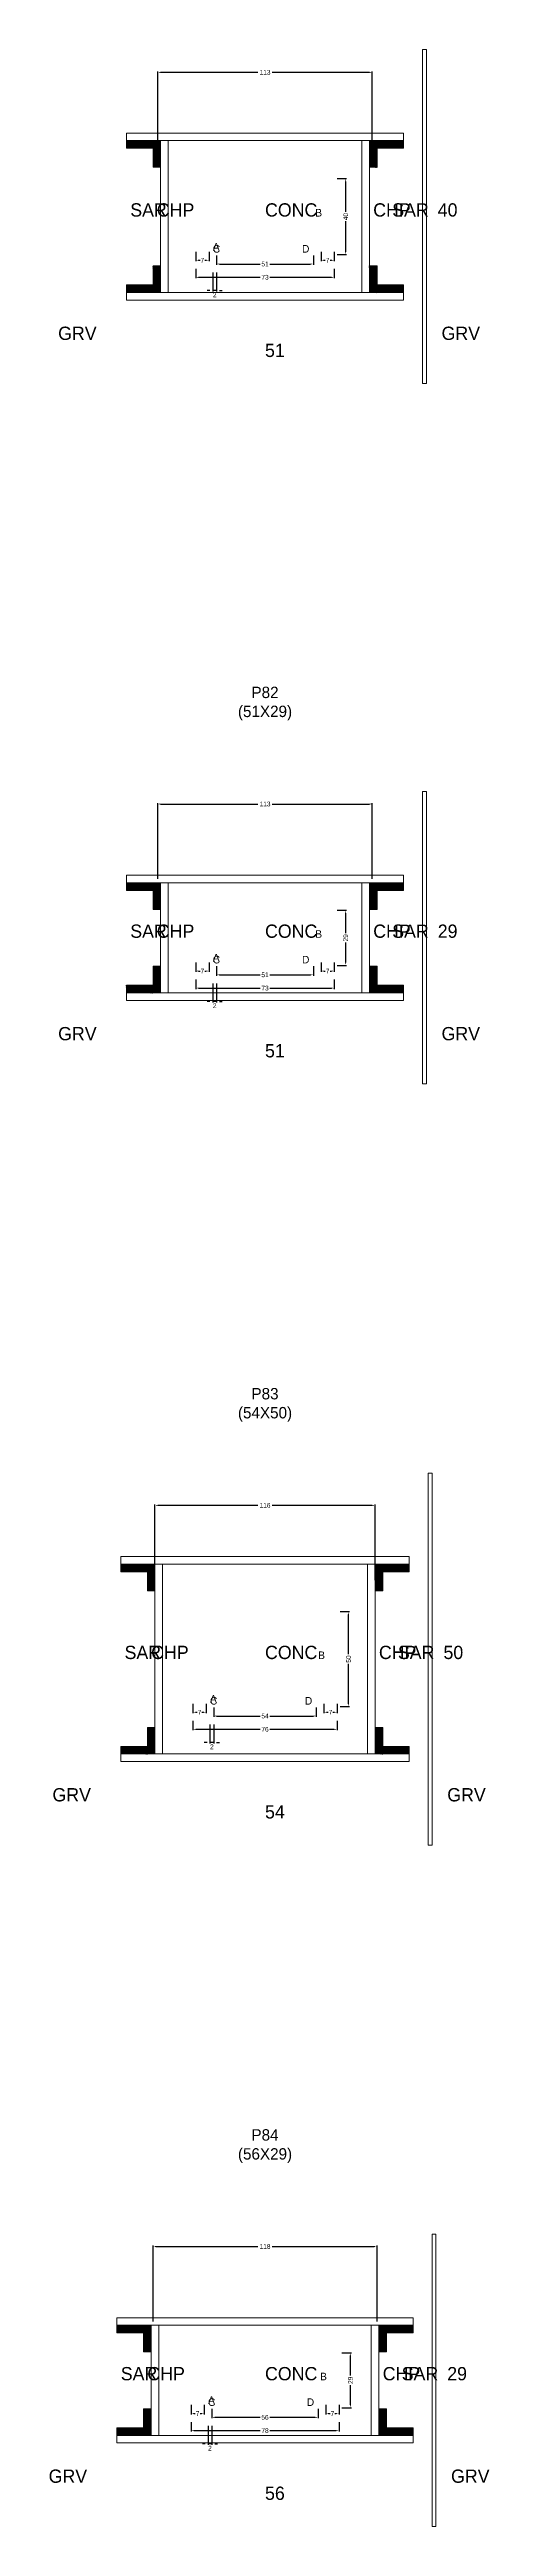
# Model space of a CAD drawing. Header units: centimetres. Extents: x -10500 to 4121, y -45226 to 295.
# Drawn here: x -114 to 118, y -15137 to -13832 of the extents above; entities that cross this region are included whole.
import ezdxf

# ---------------------------------------------------------------- set-up
doc = ezdxf.new("R2010")
doc.units = ezdxf.units.CM
for name, color, linetype in [('COTA', 241, 'Continuous'), ('Hachura', 251, 'Continuous'), ('NOMENCLATURA', 7, 'Continuous'), ('SARRAFO', 251, 'Continuous'), ('Texto Seção', 7, 'Continuous')]:
    doc.layers.add(name, color=color, linetype=linetype)
doc.dimstyles.new('cotax2', dxfattribs={"dimtxt": 2.5, "dimasz": 1.5, "dimexe": 0.5, "dimexo": 0.5, "dimgap": 0.5, "dimtad": 1, "dimcen": 2.5, "dimazin": 3, "dimtfac": 1, "dimtmove": 0, "dimatfit": 3})

# ---------------------------------------------------------------- blocks, each defined once
blk = doc.blocks.new('_CLOSEDFILLED')
at = {"color": 0, "linetype": 'BYBLOCK'}
blk.add_solid([(-1, 0.16), (0, 0), (-1, -0.16)], dxfattribs=at)
blk = doc.blocks.new('*D976')
for p, q in [((-36.5, -13947.5), (-36.5, -13952.5)), ((36.5, -13947.5), (36.5, -13952.5)), ((-35, -13952), (-2.5, -13952)), ((2.5, -13952), (35, -13952))]:
    blk.add_line(p, q)
at = {"layer": 'Defpoints'}
for p in [(-36.5, -13947), (36.5, -13947), (-36.5, -13952)]:
    blk.add_point(p, dxfattribs=at)
at = {"layer": 'COTA', "xscale": 1.5, "yscale": 1.5, "rotation": 180}
blk.add_blockref('_CLOSEDFILLED', (-36.5, -13952), dxfattribs=at)
at = {"layer": 'COTA', "xscale": 1.5, "yscale": 1.5}
blk.add_blockref('_CLOSEDFILLED', (36.5, -13952), dxfattribs=at)
at = {"layer": 'COTA', "insert": (0, -13952), "char_height": 2.5, "attachment_point": 5}
blk.add_mtext('73', dxfattribs=at)
blk = doc.blocks.new('*D977')
for p, q in [((-25.5, -13940.5), (-25.5, -13945.5)), ((-24, -13945), (-2.5, -13945)), ((2.5, -13945), (24, -13945)), ((25.5, -13940.5), (25.5, -13945.5))]:
    blk.add_line(p, q)
at = {"layer": 'Defpoints'}
for p in [(-25.5, -13940), (-25.5, -13945), (25.5, -13940)]:
    blk.add_point(p, dxfattribs=at)
at = {"layer": 'COTA', "xscale": 1.5, "yscale": 1.5, "rotation": 180}
blk.add_blockref('_CLOSEDFILLED', (-25.5, -13945), dxfattribs=at)
at = {"layer": 'COTA', "xscale": 1.5, "yscale": 1.5}
blk.add_blockref('_CLOSEDFILLED', (25.5, -13945), dxfattribs=at)
at = {"layer": 'COTA', "insert": (0, -13945), "char_height": 2.5, "attachment_point": 5}
blk.add_mtext('51', dxfattribs=at)
blk = doc.blocks.new('*D978')
for p, q in [((38, -13900), (43, -13900)), ((42.5, -13917.5), (42.5, -13901.5)), ((42.5, -13938.5), (42.5, -13922.5)), ((38, -13940), (43, -13940))]:
    blk.add_line(p, q)
at = {"layer": 'Defpoints'}
for p in [(37.5, -13900), (37.5, -13940), (42.5, -13940)]:
    blk.add_point(p, dxfattribs=at)
at = {"layer": 'COTA', "xscale": 1.5, "yscale": 1.5}
for p, rotation in [((42.5, -13900), 90), ((42.5, -13940), 270)]:
    blk.add_blockref('_CLOSEDFILLED', p, dxfattribs=dict(at, rotation=rotation))
at = {"layer": 'COTA', "insert": (42.5, -13920), "char_height": 2.5, "attachment_point": 5, "rotation": 90}
blk.add_mtext('40', dxfattribs=at)
blk = doc.blocks.new('*D979')
for p, q in [((-36.5, -13938.5), (-36.5, -13943.5)), ((-35, -13943), (-34.25, -13943)), ((-31.75, -13943), (-31, -13943)), ((-29.5, -13938.5), (-29.5, -13943.5))]:
    blk.add_line(p, q)
at = {"layer": 'Defpoints'}
for p in [(-36.5, -13938), (-36.5, -13943), (-29.5, -13938)]:
    blk.add_point(p, dxfattribs=at)
at = {"layer": 'COTA', "xscale": 1.5, "yscale": 1.5, "rotation": 180}
blk.add_blockref('_CLOSEDFILLED', (-36.5, -13943), dxfattribs=at)
at = {"layer": 'COTA', "xscale": 1.5, "yscale": 1.5}
blk.add_blockref('_CLOSEDFILLED', (-29.5, -13943), dxfattribs=at)
at = {"layer": 'COTA', "insert": (-33, -13943), "char_height": 2.5, "attachment_point": 5}
blk.add_mtext('7', dxfattribs=at)
blk = doc.blocks.new('*D980')
for p, q in [((29.5, -13938.5), (29.5, -13943.5)), ((31, -13943), (31.75, -13943)), ((34.25, -13943), (35, -13943)), ((36.5, -13938.5), (36.5, -13943.5))]:
    blk.add_line(p, q)
at = {"layer": 'Defpoints'}
for p in [(29.5, -13938), (29.5, -13943), (36.5, -13938)]:
    blk.add_point(p, dxfattribs=at)
at = {"layer": 'COTA', "xscale": 1.5, "yscale": 1.5, "rotation": 180}
blk.add_blockref('_CLOSEDFILLED', (29.5, -13943), dxfattribs=at)
at = {"layer": 'COTA', "xscale": 1.5, "yscale": 1.5}
blk.add_blockref('_CLOSEDFILLED', (36.5, -13943), dxfattribs=at)
at = {"layer": 'COTA', "insert": (33, -13943), "char_height": 2.5, "attachment_point": 5}
blk.add_mtext('7', dxfattribs=at)
blk = doc.blocks.new('*D981')
for p, q in [((-56.5, -13883.5), (-56.5, -13843.5)), ((-55, -13844), (-3.75, -13844)), ((3.75, -13844), (55, -13844)), ((56.5, -13883.5), (56.5, -13843.5))]:
    blk.add_line(p, q)
at = {"layer": 'Defpoints'}
for p in [(-56.5, -13844), (-56.5, -13884), (56.5, -13884)]:
    blk.add_point(p, dxfattribs=at)
at = {"layer": 'COTA', "xscale": 1.5, "yscale": 1.5, "rotation": 180}
blk.add_blockref('_CLOSEDFILLED', (-56.5, -13844), dxfattribs=at)
at = {"layer": 'COTA', "xscale": 1.5, "yscale": 1.5}
blk.add_blockref('_CLOSEDFILLED', (56.5, -13844), dxfattribs=at)
at = {"layer": 'COTA', "insert": (0, -13844), "char_height": 2.5, "attachment_point": 5}
blk.add_mtext('113', dxfattribs=at)
blk = doc.blocks.new('*D1002')
for p, q in [((-36.5, -14322), (-36.5, -14327)), ((-35, -14326.5), (-2.5, -14326.5)), ((2.5, -14326.5), (35, -14326.5)), ((36.5, -14322), (36.5, -14327))]:
    blk.add_line(p, q)
at = {"layer": 'Defpoints'}
for p in [(-36.5, -14321.5), (-36.5, -14326.5), (36.5, -14321.5)]:
    blk.add_point(p, dxfattribs=at)
at = {"layer": 'COTA', "xscale": 1.5, "yscale": 1.5, "rotation": 180}
blk.add_blockref('_CLOSEDFILLED', (-36.5, -14326.5), dxfattribs=at)
at = {"layer": 'COTA', "xscale": 1.5, "yscale": 1.5}
blk.add_blockref('_CLOSEDFILLED', (36.5, -14326.5), dxfattribs=at)
at = {"layer": 'COTA', "insert": (0, -14326.5), "char_height": 2.5, "attachment_point": 5}
blk.add_mtext('73', dxfattribs=at)
blk = doc.blocks.new('*D1003')
for p, q in [((-25.5, -14315), (-25.5, -14320)), ((25.5, -14315), (25.5, -14320)), ((-24, -14319.5), (-2.5, -14319.5)), ((2.5, -14319.5), (24, -14319.5))]:
    blk.add_line(p, q)
at = {"layer": 'Defpoints'}
for p in [(-25.5, -14314.5), (25.5, -14314.5), (-25.5, -14319.5)]:
    blk.add_point(p, dxfattribs=at)
at = {"layer": 'COTA', "xscale": 1.5, "yscale": 1.5, "rotation": 180}
blk.add_blockref('_CLOSEDFILLED', (-25.5, -14319.5), dxfattribs=at)
at = {"layer": 'COTA', "xscale": 1.5, "yscale": 1.5}
blk.add_blockref('_CLOSEDFILLED', (25.5, -14319.5), dxfattribs=at)
at = {"layer": 'COTA', "insert": (0, -14319.5), "char_height": 2.5, "attachment_point": 5}
blk.add_mtext('51', dxfattribs=at)
blk = doc.blocks.new('*D1004')
for p, q in [((38, -14285.5), (43, -14285.5)), ((42.5, -14297.5), (42.5, -14287)), ((42.5, -14313), (42.5, -14302.5)), ((38, -14314.5), (43, -14314.5))]:
    blk.add_line(p, q)
at = {"layer": 'Defpoints'}
for p in [(37.5, -14285.5), (37.5, -14314.5), (42.5, -14314.5)]:
    blk.add_point(p, dxfattribs=at)
at = {"layer": 'COTA', "xscale": 1.5, "yscale": 1.5}
for p, rotation in [((42.5, -14285.5), 90), ((42.5, -14314.5), 270)]:
    blk.add_blockref('_CLOSEDFILLED', p, dxfattribs=dict(at, rotation=rotation))
at = {"layer": 'COTA', "insert": (42.5, -14300), "char_height": 2.5, "attachment_point": 5, "rotation": 90}
blk.add_mtext('29', dxfattribs=at)
blk = doc.blocks.new('*D1005')
for p, q in [((-36.5, -14313), (-36.5, -14318)), ((-29.5, -14313), (-29.5, -14318)), ((-35, -14317.5), (-34.25, -14317.5)), ((-31.75, -14317.5), (-31, -14317.5))]:
    blk.add_line(p, q)
at = {"layer": 'Defpoints'}
for p in [(-36.5, -14312.5), (-29.5, -14312.5), (-36.5, -14317.5)]:
    blk.add_point(p, dxfattribs=at)
at = {"layer": 'COTA', "xscale": 1.5, "yscale": 1.5, "rotation": 180}
blk.add_blockref('_CLOSEDFILLED', (-36.5, -14317.5), dxfattribs=at)
at = {"layer": 'COTA', "xscale": 1.5, "yscale": 1.5}
blk.add_blockref('_CLOSEDFILLED', (-29.5, -14317.5), dxfattribs=at)
at = {"layer": 'COTA', "insert": (-33, -14317.5), "char_height": 2.5, "attachment_point": 5}
blk.add_mtext('7', dxfattribs=at)
blk = doc.blocks.new('*D1006')
for p, q in [((29.5, -14313), (29.5, -14318)), ((36.5, -14313), (36.5, -14318)), ((31, -14317.5), (31.75, -14317.5)), ((34.25, -14317.5), (35, -14317.5))]:
    blk.add_line(p, q)
at = {"layer": 'Defpoints'}
for p in [(29.5, -14312.5), (36.5, -14312.5), (29.5, -14317.5)]:
    blk.add_point(p, dxfattribs=at)
at = {"layer": 'COTA', "xscale": 1.5, "yscale": 1.5, "rotation": 180}
blk.add_blockref('_CLOSEDFILLED', (29.5, -14317.5), dxfattribs=at)
at = {"layer": 'COTA', "xscale": 1.5, "yscale": 1.5}
blk.add_blockref('_CLOSEDFILLED', (36.5, -14317.5), dxfattribs=at)
at = {"layer": 'COTA', "insert": (33, -14317.5), "char_height": 2.5, "attachment_point": 5}
blk.add_mtext('7', dxfattribs=at)
blk = doc.blocks.new('*D1007')
for p, q in [((-56.5, -14269), (-56.5, -14229)), ((-55, -14229.5), (-3.75, -14229.5)), ((3.75, -14229.5), (55, -14229.5)), ((56.5, -14269), (56.5, -14229))]:
    blk.add_line(p, q)
at = {"layer": 'Defpoints'}
for p in [(-56.5, -14229.5), (-56.5, -14269.5), (56.5, -14269.5)]:
    blk.add_point(p, dxfattribs=at)
at = {"layer": 'COTA', "xscale": 1.5, "yscale": 1.5, "rotation": 180}
blk.add_blockref('_CLOSEDFILLED', (-56.5, -14229.5), dxfattribs=at)
at = {"layer": 'COTA', "xscale": 1.5, "yscale": 1.5}
blk.add_blockref('_CLOSEDFILLED', (56.5, -14229.5), dxfattribs=at)
at = {"layer": 'COTA', "insert": (0, -14229.5), "char_height": 2.5, "attachment_point": 5}
blk.add_mtext('113', dxfattribs=at)
blk = doc.blocks.new('*D1028')
for p, q in [((-38, -14712.5), (-38, -14717.5)), ((-36.5, -14717), (-2.5, -14717)), ((2.5, -14717), (36.5, -14717)), ((38, -14712.5), (38, -14717.5))]:
    blk.add_line(p, q)
at = {"layer": 'Defpoints'}
for p in [(-38, -14712), (-38, -14717), (38, -14712)]:
    blk.add_point(p, dxfattribs=at)
at = {"layer": 'COTA', "xscale": 1.5, "yscale": 1.5, "rotation": 180}
blk.add_blockref('_CLOSEDFILLED', (-38, -14717), dxfattribs=at)
at = {"layer": 'COTA', "xscale": 1.5, "yscale": 1.5}
blk.add_blockref('_CLOSEDFILLED', (38, -14717), dxfattribs=at)
at = {"layer": 'COTA', "insert": (0, -14717), "char_height": 2.5, "attachment_point": 5}
blk.add_mtext('76', dxfattribs=at)
blk = doc.blocks.new('*D1029')
for p, q in [((-27, -14705.5), (-27, -14710.5)), ((27, -14705.5), (27, -14710.5)), ((-25.5, -14710), (-2.5, -14710)), ((2.5, -14710), (25.5, -14710))]:
    blk.add_line(p, q)
at = {"layer": 'Defpoints'}
for p in [(-27, -14705), (27, -14705), (-27, -14710)]:
    blk.add_point(p, dxfattribs=at)
at = {"layer": 'COTA', "xscale": 1.5, "yscale": 1.5, "rotation": 180}
blk.add_blockref('_CLOSEDFILLED', (-27, -14710), dxfattribs=at)
at = {"layer": 'COTA', "xscale": 1.5, "yscale": 1.5}
blk.add_blockref('_CLOSEDFILLED', (27, -14710), dxfattribs=at)
at = {"layer": 'COTA', "insert": (0, -14710), "char_height": 2.5, "attachment_point": 5}
blk.add_mtext('54', dxfattribs=at)
blk = doc.blocks.new('*D1030')
for p, q in [((39.5, -14655), (44.5, -14655)), ((44, -14677.5), (44, -14656.5)), ((44, -14703.5), (44, -14682.5)), ((39.5, -14705), (44.5, -14705))]:
    blk.add_line(p, q)
at = {"layer": 'Defpoints'}
for p in [(39, -14655), (39, -14705), (44, -14705)]:
    blk.add_point(p, dxfattribs=at)
at = {"layer": 'COTA', "xscale": 1.5, "yscale": 1.5}
for p, rotation in [((44, -14655), 90), ((44, -14705), 270)]:
    blk.add_blockref('_CLOSEDFILLED', p, dxfattribs=dict(at, rotation=rotation))
at = {"layer": 'COTA', "insert": (44, -14680), "char_height": 2.5, "attachment_point": 5, "rotation": 90}
blk.add_mtext('50', dxfattribs=at)
blk = doc.blocks.new('*D1031')
for p, q in [((-38, -14703.5), (-38, -14708.5)), ((-31, -14703.5), (-31, -14708.5)), ((-36.5, -14708), (-35.75, -14708)), ((-33.25, -14708), (-32.5, -14708))]:
    blk.add_line(p, q)
at = {"layer": 'Defpoints'}
for p in [(-38, -14703), (-31, -14703), (-38, -14708)]:
    blk.add_point(p, dxfattribs=at)
at = {"layer": 'COTA', "xscale": 1.5, "yscale": 1.5, "rotation": 180}
blk.add_blockref('_CLOSEDFILLED', (-38, -14708), dxfattribs=at)
at = {"layer": 'COTA', "xscale": 1.5, "yscale": 1.5}
blk.add_blockref('_CLOSEDFILLED', (-31, -14708), dxfattribs=at)
at = {"layer": 'COTA', "insert": (-34.5, -14708), "char_height": 2.5, "attachment_point": 5}
blk.add_mtext('7', dxfattribs=at)
blk = doc.blocks.new('*D1032')
for p, q in [((31, -14703.5), (31, -14708.5)), ((38, -14703.5), (38, -14708.5)), ((32.5, -14708), (33.25, -14708)), ((35.75, -14708), (36.5, -14708))]:
    blk.add_line(p, q)
at = {"layer": 'Defpoints'}
for p in [(31, -14703), (38, -14703), (31, -14708)]:
    blk.add_point(p, dxfattribs=at)
at = {"layer": 'COTA', "xscale": 1.5, "yscale": 1.5, "rotation": 180}
blk.add_blockref('_CLOSEDFILLED', (31, -14708), dxfattribs=at)
at = {"layer": 'COTA', "xscale": 1.5, "yscale": 1.5}
blk.add_blockref('_CLOSEDFILLED', (38, -14708), dxfattribs=at)
at = {"layer": 'COTA', "insert": (34.5, -14708), "char_height": 2.5, "attachment_point": 5}
blk.add_mtext('7', dxfattribs=at)
blk = doc.blocks.new('*D1033')
for p, q in [((-58, -14638.5), (-58, -14598.5)), ((-56.5, -14599), (-3.75, -14599)), ((3.75, -14599), (56.5, -14599)), ((58, -14638.5), (58, -14598.5))]:
    blk.add_line(p, q)
at = {"layer": 'Defpoints'}
for p in [(-58, -14599), (-58, -14639), (58, -14639)]:
    blk.add_point(p, dxfattribs=at)
at = {"layer": 'COTA', "xscale": 1.5, "yscale": 1.5, "rotation": 180}
blk.add_blockref('_CLOSEDFILLED', (-58, -14599), dxfattribs=at)
at = {"layer": 'COTA', "xscale": 1.5, "yscale": 1.5}
blk.add_blockref('_CLOSEDFILLED', (58, -14599), dxfattribs=at)
at = {"layer": 'COTA', "insert": (0, -14599), "char_height": 2.5, "attachment_point": 5}
blk.add_mtext('116', dxfattribs=at)
blk = doc.blocks.new('*D1054')
for p, q in [((-39, -15082), (-39, -15087)), ((39, -15082), (39, -15087)), ((-37.5, -15086.5), (-2.5, -15086.5)), ((2.5, -15086.5), (37.5, -15086.5))]:
    blk.add_line(p, q)
at = {"layer": 'Defpoints'}
for p in [(-39, -15081.5), (39, -15081.5), (-39, -15086.5)]:
    blk.add_point(p, dxfattribs=at)
at = {"layer": 'COTA', "xscale": 1.5, "yscale": 1.5, "rotation": 180}
blk.add_blockref('_CLOSEDFILLED', (-39, -15086.5), dxfattribs=at)
at = {"layer": 'COTA', "xscale": 1.5, "yscale": 1.5}
blk.add_blockref('_CLOSEDFILLED', (39, -15086.5), dxfattribs=at)
at = {"layer": 'COTA', "insert": (0, -15086.5), "char_height": 2.5, "attachment_point": 5}
blk.add_mtext('78', dxfattribs=at)
blk = doc.blocks.new('*D1055')
for p, q in [((-28, -15075), (-28, -15080)), ((-26.5, -15079.5), (-2.5, -15079.5)), ((2.5, -15079.5), (26.5, -15079.5)), ((28, -15075), (28, -15080))]:
    blk.add_line(p, q)
at = {"layer": 'Defpoints'}
for p in [(-28, -15074.5), (-28, -15079.5), (28, -15074.5)]:
    blk.add_point(p, dxfattribs=at)
at = {"layer": 'COTA', "xscale": 1.5, "yscale": 1.5, "rotation": 180}
blk.add_blockref('_CLOSEDFILLED', (-28, -15079.5), dxfattribs=at)
at = {"layer": 'COTA', "xscale": 1.5, "yscale": 1.5}
blk.add_blockref('_CLOSEDFILLED', (28, -15079.5), dxfattribs=at)
at = {"layer": 'COTA', "insert": (0, -15079.5), "char_height": 2.5, "attachment_point": 5}
blk.add_mtext('56', dxfattribs=at)
blk = doc.blocks.new('*D1056')
for p, q in [((40.5, -15045.5), (45.5, -15045.5)), ((45, -15057.5), (45, -15047)), ((45, -15073), (45, -15062.5)), ((40.5, -15074.5), (45.5, -15074.5))]:
    blk.add_line(p, q)
at = {"layer": 'Defpoints'}
for p in [(40, -15045.5), (40, -15074.5), (45, -15074.5)]:
    blk.add_point(p, dxfattribs=at)
at = {"layer": 'COTA', "xscale": 1.5, "yscale": 1.5}
for p, rotation in [((45, -15045.5), 90), ((45, -15074.5), 270)]:
    blk.add_blockref('_CLOSEDFILLED', p, dxfattribs=dict(at, rotation=rotation))
at = {"layer": 'COTA', "insert": (45, -15060), "char_height": 2.5, "attachment_point": 5, "rotation": 90}
blk.add_mtext('29', dxfattribs=at)
blk = doc.blocks.new('*D1057')
for p, q in [((-39, -15073), (-39, -15078)), ((-37.5, -15077.5), (-36.75, -15077.5)), ((-34.25, -15077.5), (-33.5, -15077.5)), ((-32, -15073), (-32, -15078))]:
    blk.add_line(p, q)
at = {"layer": 'Defpoints'}
for p in [(-39, -15072.5), (-32, -15072.5), (-39, -15077.5)]:
    blk.add_point(p, dxfattribs=at)
at = {"layer": 'COTA', "xscale": 1.5, "yscale": 1.5, "rotation": 180}
blk.add_blockref('_CLOSEDFILLED', (-39, -15077.5), dxfattribs=at)
at = {"layer": 'COTA', "xscale": 1.5, "yscale": 1.5}
blk.add_blockref('_CLOSEDFILLED', (-32, -15077.5), dxfattribs=at)
at = {"layer": 'COTA', "insert": (-35.5, -15077.5), "char_height": 2.5, "attachment_point": 5}
blk.add_mtext('7', dxfattribs=at)
blk = doc.blocks.new('*D1058')
for p, q in [((32, -15073), (32, -15078)), ((33.5, -15077.5), (34.25, -15077.5)), ((36.75, -15077.5), (37.5, -15077.5)), ((39, -15073), (39, -15078))]:
    blk.add_line(p, q)
at = {"layer": 'Defpoints'}
for p in [(32, -15072.5), (39, -15072.5), (32, -15077.5)]:
    blk.add_point(p, dxfattribs=at)
at = {"layer": 'COTA', "xscale": 1.5, "yscale": 1.5, "rotation": 180}
blk.add_blockref('_CLOSEDFILLED', (32, -15077.5), dxfattribs=at)
at = {"layer": 'COTA', "xscale": 1.5, "yscale": 1.5}
blk.add_blockref('_CLOSEDFILLED', (39, -15077.5), dxfattribs=at)
at = {"layer": 'COTA', "insert": (35.5, -15077.5), "char_height": 2.5, "attachment_point": 5}
blk.add_mtext('7', dxfattribs=at)
blk = doc.blocks.new('*D1059')
for p, q in [((-59, -15029), (-59, -14989)), ((-57.5, -14989.5), (-3.75, -14989.5)), ((3.75, -14989.5), (57.5, -14989.5)), ((59, -15029), (59, -14989))]:
    blk.add_line(p, q)
at = {"layer": 'Defpoints'}
for p in [(-59, -14989.5), (-59, -15029.5), (59, -15029.5)]:
    blk.add_point(p, dxfattribs=at)
at = {"layer": 'COTA', "xscale": 1.5, "yscale": 1.5, "rotation": 180}
blk.add_blockref('_CLOSEDFILLED', (-59, -14989.5), dxfattribs=at)
at = {"layer": 'COTA', "xscale": 1.5, "yscale": 1.5}
blk.add_blockref('_CLOSEDFILLED', (59, -14989.5), dxfattribs=at)
at = {"layer": 'COTA', "insert": (0, -14989.5), "char_height": 2.5, "attachment_point": 5}
blk.add_mtext('118', dxfattribs=at)

msp = doc.modelspace()

# ---------------------------------------------------------------- hatches: boundary and pattern name
at = {"layer": 'SARRAFO'}
h = msp.add_hatch(dxfattribs=at)
h.set_pattern_fill('SOLID', scale=2)
h.paths.add_polyline_path([(-73, -13884), (-59, -13884), (-59, -13880), (-73, -13880)])
h = msp.add_hatch(dxfattribs=at)
h.set_pattern_fill('SOLID', scale=2)
h.paths.add_polyline_path([(-59, -13894), (-55, -13894), (-55, -13880), (-59, -13880)])
h = msp.add_hatch(dxfattribs=at)
h.set_pattern_fill('SOLID', scale=2)
h.paths.add_polyline_path([(55, -13894), (59, -13894), (59, -13880), (55, -13880)])
h = msp.add_hatch(dxfattribs=at)
h.set_pattern_fill('SOLID', scale=2)
h.paths.add_polyline_path([(59, -13884), (73, -13884), (73, -13880), (59, -13880)])
h = msp.add_hatch(dxfattribs=at)
h.set_pattern_fill('SOLID', scale=2)
h.paths.add_polyline_path([(-59, -13960), (-55, -13960), (-55, -13946), (-59, -13946)])
h = msp.add_hatch(dxfattribs=at)
h.set_pattern_fill('SOLID', scale=2)
h.paths.add_polyline_path([(55, -13960), (59, -13960), (59, -13946), (55, -13946)])
h = msp.add_hatch(dxfattribs=at)
h.set_pattern_fill('SOLID', scale=2)
h.paths.add_polyline_path([(-73, -13960), (-59, -13960), (-59, -13956), (-73, -13956)])
h = msp.add_hatch(dxfattribs=at)
h.set_pattern_fill('SOLID', scale=2)
h.paths.add_polyline_path([(59, -13960), (73, -13960), (73, -13956), (59, -13956)])
h = msp.add_hatch(dxfattribs=at)
h.set_pattern_fill('SOLID', scale=2)
h.paths.add_polyline_path([(-73, -14275), (-59, -14275), (-59, -14271), (-73, -14271)])
h = msp.add_hatch(dxfattribs=at)
h.set_pattern_fill('SOLID', scale=2)
h.paths.add_polyline_path([(-59, -14285), (-55, -14285), (-55, -14271), (-59, -14271)])
h = msp.add_hatch(dxfattribs=at)
h.set_pattern_fill('SOLID', scale=2)
h.paths.add_polyline_path([(55, -14285), (59, -14285), (59, -14271), (55, -14271)])
h = msp.add_hatch(dxfattribs=at)
h.set_pattern_fill('SOLID', scale=2)
h.paths.add_polyline_path([(59, -14275), (73, -14275), (73, -14271), (59, -14271)])
h = msp.add_hatch(dxfattribs=at)
h.set_pattern_fill('SOLID', scale=2)
h.paths.add_polyline_path([(-59, -14329), (-55, -14329), (-55, -14315), (-59, -14315)])
h = msp.add_hatch(dxfattribs=at)
h.set_pattern_fill('SOLID', scale=2)
h.paths.add_polyline_path([(55, -14329), (59, -14329), (59, -14315), (55, -14315)])
h = msp.add_hatch(dxfattribs=at)
h.set_pattern_fill('SOLID', scale=2)
h.paths.add_polyline_path([(-73, -14329), (-59, -14329), (-59, -14325), (-73, -14325)])
h = msp.add_hatch(dxfattribs=at)
h.set_pattern_fill('SOLID', scale=2)
h.paths.add_polyline_path([(59, -14329), (73, -14329), (73, -14325), (59, -14325)])
h = msp.add_hatch(dxfattribs=at)
h.set_pattern_fill('SOLID', scale=2)
h.paths.add_polyline_path([(-76, -14634), (-62, -14634), (-62, -14630), (-76, -14630)])
h = msp.add_hatch(dxfattribs=at)
h.set_pattern_fill('SOLID', scale=2)
h.paths.add_polyline_path([(-62, -14644), (-58, -14644), (-58, -14630), (-62, -14630)])
h = msp.add_hatch(dxfattribs=at)
h.set_pattern_fill('SOLID', scale=2)
h.paths.add_polyline_path([(58, -14644), (62, -14644), (62, -14630), (58, -14630)])
h = msp.add_hatch(dxfattribs=at)
h.set_pattern_fill('SOLID', scale=2)
h.paths.add_polyline_path([(62, -14634), (76, -14634), (76, -14630), (62, -14630)])
h = msp.add_hatch(dxfattribs=at)
h.set_pattern_fill('SOLID', scale=2)
h.paths.add_polyline_path([(-62, -14730), (-58, -14730), (-58, -14716), (-62, -14716)])
h = msp.add_hatch(dxfattribs=at)
h.set_pattern_fill('SOLID', scale=2)
h.paths.add_polyline_path([(58, -14730), (62, -14730), (62, -14716), (58, -14716)])
h = msp.add_hatch(dxfattribs=at)
h.set_pattern_fill('SOLID', scale=2)
h.paths.add_polyline_path([(-76, -14730), (-62, -14730), (-62, -14726), (-76, -14726)])
h = msp.add_hatch(dxfattribs=at)
h.set_pattern_fill('SOLID', scale=2)
h.paths.add_polyline_path([(62, -14730), (76, -14730), (76, -14726), (62, -14726)])
h = msp.add_hatch(dxfattribs=at)
h.set_pattern_fill('SOLID', scale=2)
h.paths.add_polyline_path([(-78, -15035), (-64, -15035), (-64, -15031), (-78, -15031)])
h = msp.add_hatch(dxfattribs=at)
h.set_pattern_fill('SOLID', scale=2)
h.paths.add_polyline_path([(-64, -15045), (-60, -15045), (-60, -15031), (-64, -15031)])
h = msp.add_hatch(dxfattribs=at)
h.set_pattern_fill('SOLID', scale=2)
h.paths.add_polyline_path([(60, -15045), (64, -15045), (64, -15031), (60, -15031)])
h = msp.add_hatch(dxfattribs=at)
h.set_pattern_fill('SOLID', scale=2)
h.paths.add_polyline_path([(64, -15035), (78, -15035), (78, -15031), (64, -15031)])
h = msp.add_hatch(dxfattribs=at)
h.set_pattern_fill('SOLID', scale=2)
h.paths.add_polyline_path([(-78, -15089), (-64, -15089), (-64, -15085), (-78, -15085)])
h = msp.add_hatch(dxfattribs=at)
h.set_pattern_fill('SOLID', scale=2)
h.paths.add_polyline_path([(-64, -15089), (-60, -15089), (-60, -15075), (-64, -15075)])
h = msp.add_hatch(dxfattribs=at)
h.set_pattern_fill('SOLID', scale=2)
h.paths.add_polyline_path([(60, -15089), (64, -15089), (64, -15075), (60, -15075)])
h = msp.add_hatch(dxfattribs=at)
h.set_pattern_fill('SOLID', scale=2)
h.paths.add_polyline_path([(64, -15089), (78, -15089), (78, -15085), (64, -15085)])

# ---------------------------------------------------------------- linework, layer by layer
at = {"layer": 'Hachura', "lineweight": 13}
for points in [[(83, -14008), (85, -14008), (85, -13832), (83, -13832)], [(83, -14377), (85, -14377), (85, -14223), (83, -14223)], [(86, -14778), (88, -14778), (88, -14582), (86, -14582)], [(88, -15137), (90, -15137), (90, -14983), (88, -14983)]]:
    msp.add_lwpolyline(points, close=True, dxfattribs=at)
at = {"layer": 'Hachura', "lineweight": 18}
for points in [[(-73, -13880), (73, -13880), (73, -13876), (-73, -13876)], [(-55, -13960), (-51, -13960), (-51, -13880), (-55, -13880)], [(51, -13960), (55, -13960), (55, -13880), (51, -13880)], [(-73, -13964), (73, -13964), (73, -13960), (-73, -13960)], [(-73, -14271), (73, -14271), (73, -14267), (-73, -14267)], [(-55, -14329), (-51, -14329), (-51, -14271), (-55, -14271)], [(51, -14329), (55, -14329), (55, -14271), (51, -14271)], [(-73, -14333), (73, -14333), (73, -14329), (-73, -14329)], [(-76, -14630), (76, -14630), (76, -14626), (-76, -14626)], [(-58, -14730), (-54, -14730), (-54, -14630), (-58, -14630)], [(54, -14730), (58, -14730), (58, -14630), (54, -14630)], [(-76, -14734), (76, -14734), (76, -14730), (-76, -14730)], [(-78, -15031), (78, -15031), (78, -15027), (-78, -15027)], [(-60, -15089), (-56, -15089), (-56, -15031), (-60, -15031)], [(56, -15089), (60, -15089), (60, -15031), (56, -15031)], [(-78, -15093), (78, -15093), (78, -15089), (-78, -15089)]]:
    msp.add_lwpolyline(points, close=True, dxfattribs=at)
at = {"layer": 'SARRAFO', "lineweight": 13}
for points in [[(-73, -13884), (-59, -13884), (-59, -13880), (-73, -13880)], [(-59, -13894), (-55, -13894), (-55, -13880), (-59, -13880)], [(55, -13894), (59, -13894), (59, -13880), (55, -13880)], [(59, -13884), (73, -13884), (73, -13880), (59, -13880)], [(-59, -13960), (-55, -13960), (-55, -13946), (-59, -13946)], [(55, -13960), (59, -13960), (59, -13946), (55, -13946)], [(-73, -13960), (-59, -13960), (-59, -13956), (-73, -13956)], [(59, -13960), (73, -13960), (73, -13956), (59, -13956)], [(-73, -14275), (-59, -14275), (-59, -14271), (-73, -14271)], [(-59, -14285), (-55, -14285), (-55, -14271), (-59, -14271)], [(55, -14285), (59, -14285), (59, -14271), (55, -14271)], [(59, -14275), (73, -14275), (73, -14271), (59, -14271)], [(-59, -14329), (-55, -14329), (-55, -14315), (-59, -14315)], [(55, -14329), (59, -14329), (59, -14315), (55, -14315)], [(-73, -14329), (-59, -14329), (-59, -14325), (-73, -14325)], [(59, -14329), (73, -14329), (73, -14325), (59, -14325)], [(-76, -14634), (-62, -14634), (-62, -14630), (-76, -14630)], [(-62, -14644), (-58, -14644), (-58, -14630), (-62, -14630)], [(58, -14644), (62, -14644), (62, -14630), (58, -14630)], [(62, -14634), (76, -14634), (76, -14630), (62, -14630)], [(-62, -14730), (-58, -14730), (-58, -14716), (-62, -14716)], [(58, -14730), (62, -14730), (62, -14716), (58, -14716)], [(-76, -14730), (-62, -14730), (-62, -14726), (-76, -14726)], [(62, -14730), (76, -14730), (76, -14726), (62, -14726)], [(-78, -15035), (-64, -15035), (-64, -15031), (-78, -15031)], [(-64, -15045), (-60, -15045), (-60, -15031), (-64, -15031)], [(60, -15045), (64, -15045), (64, -15031), (60, -15031)], [(64, -15035), (78, -15035), (78, -15031), (64, -15031)], [(-78, -15089), (-64, -15089), (-64, -15085), (-78, -15085)], [(-64, -15089), (-60, -15089), (-60, -15075), (-64, -15075)], [(60, -15089), (64, -15089), (64, -15075), (60, -15075)], [(64, -15089), (78, -15089), (78, -15085), (64, -15085)]]:
    msp.add_lwpolyline(points, close=True, dxfattribs=at)

# ---------------------------------------------------------------- texts
at = {"layer": 'NOMENCLATURA'}
for s, p in [('B', (26.5, -13920)), ('A', (-27.5, -13938)), ('C', (-27.5, -13939)), ('D', (19.5, -13939)), ('B', (26.5, -14300)), ('A', (-27.5, -14312.5)), ('C', (-27.5, -14313.5)), ('D', (19.5, -14313.5)), ('B', (28, -14680)), ('A', (-29, -14703)), ('C', (-29, -14704)), ('D', (21, -14704)), ('B', (29, -15060)), ('A', (-30, -15072.5)), ('C', (-30, -15073.5)), ('D', (22, -15073.5))]:
    msp.add_text(s, height=4, dxfattribs=at).set_placement(p)
at = {"layer": 'NOMENCLATURA', "char_height": 6, "attachment_point": 8}
for s, insert in [('P82\\P(51X29)', (0, -14185.5)), ('P83\\P(54X50)', (0, -14555)), ('P84\\P(56X29)', (0, -14945.5))]:
    msp.add_mtext(s, dxfattribs=dict(at, insert=insert))
at = {"layer": 'Texto Seção'}
for s, p in [('SAR', (-71, -13920)), ('CHP', (-57, -13920)), ('CONC', (0, -13920)), ('CHP', (57, -13920)), ('SAR', (67, -13920)), ('40', (91, -13920)), ('GRV', (-109, -13985)), ('51', (0, -13994)), ('GRV', (93, -13985)), ('SAR', (-71, -14300)), ('CHP', (-57, -14300)), ('CONC', (0, -14300)), ('CHP', (57, -14300)), ('SAR', (67, -14300)), ('29', (91, -14300)), ('GRV', (-109, -14354)), ('GRV', (93, -14354)), ('51', (0, -14363)), ('SAR', (-74, -14680)), ('CHP', (-60, -14680)), ('CONC', (0, -14680)), ('CHP', (60, -14680)), ('SAR', (70, -14680)), ('50', (94, -14680)), ('GRV', (-112, -14755)), ('54', (0, -14764)), ('GRV', (96, -14755)), ('SAR', (-76, -15060)), ('CHP', (-62, -15060)), ('CONC', (0, -15060)), ('CHP', (62, -15060)), ('SAR', (72, -15060)), ('29', (96, -15060)), ('GRV', (-114, -15114)), ('GRV', (98, -15114)), ('56', (0, -15123))]:
    msp.add_text(s, height=7, dxfattribs=at).set_placement(p)

# ---------------------------------------------------------------- dimensions: what is measured, and where the dimension line sits
at = {"layer": 'COTA'}
for base, p1, p2, picture, middle in [((-56.5, -13844), (-56.5, -13884), (56.5, -13884), '*D981', (0, -13844)), ((-36.5, -13943), (-36.5, -13938), (-29.5, -13938), '*D979', (-33, -13943)), ((-36.5, -13952), (-36.5, -13947), (36.5, -13947), '*D976', (0, -13952)), ((-25.5, -13945), (-25.5, -13940), (25.5, -13940), '*D977', (0, -13945)), ((29.5, -13943), (29.5, -13938), (36.5, -13938), '*D980', (33, -13943)), ((-56.5, -14229.5), (-56.5, -14269.5), (56.5, -14269.5), '*D1007', (0, -14229.5)), ((-36.5, -14317.5), (-36.5, -14312.5), (-29.5, -14312.5), '*D1005', (-33, -14317.5)), ((-25.5, -14319.5), (-25.5, -14314.5), (25.5, -14314.5), '*D1003', (0, -14319.5)), ((29.5, -14317.5), (29.5, -14312.5), (36.5, -14312.5), '*D1006', (33, -14317.5)), ((-36.5, -14326.5), (-36.5, -14321.5), (36.5, -14321.5), '*D1002', (0, -14326.5)), ((-58, -14599), (-58, -14639), (58, -14639), '*D1033', (0, -14599)), ((-38, -14708), (-38, -14703), (-31, -14703), '*D1031', (-34.5, -14708)), ((-27, -14710), (-27, -14705), (27, -14705), '*D1029', (0, -14710)), ((31, -14708), (31, -14703), (38, -14703), '*D1032', (34.5, -14708)), ((-38, -14717), (-38, -14712), (38, -14712), '*D1028', (0, -14717)), ((-59, -14989.5), (-59, -15029.5), (59, -15029.5), '*D1059', (0, -14989.5)), ((-39, -15077.5), (-39, -15072.5), (-32, -15072.5), '*D1057', (-35.5, -15077.5)), ((32, -15077.5), (32, -15072.5), (39, -15072.5), '*D1058', (35.5, -15077.5)), ((-39, -15086.5), (-39, -15081.5), (39, -15081.5), '*D1054', (0, -15086.5)), ((-28, -15079.5), (-28, -15074.5), (28, -15074.5), '*D1055', (0, -15079.5))]:
    dim = msp.add_linear_dim(base=base, p1=p1, p2=p2, dimstyle='cotax2', dxfattribs=at)
    dim.commit()
    dim.dimension.update_dxf_attribs({"geometry": picture, "text_midpoint": middle})
for base, p1, p2, picture, middle in [((42.5, -13940), (37.5, -13940), (37.5, -13900), '*D978', (42.5, -13920)), ((42.5, -14314.5), (37.5, -14314.5), (37.5, -14285.5), '*D1004', (42.5, -14300)), ((44, -14705), (39, -14705), (39, -14655), '*D1030', (44, -14680)), ((45, -15074.5), (40, -15074.5), (40, -15045.5), '*D1056', (45, -15060))]:
    dim = msp.add_linear_dim(base=base, p1=p1, p2=p2, angle=90, dimstyle='cotax2', dxfattribs=at)
    dim.commit()
    dim.dimension.update_dxf_attribs({"geometry": picture, "text_midpoint": middle})
for base, p1, p2 in [((-25.5, -13959), (-25.5, -13949), (-27.5, -13949)), ((-25.5, -14333.5), (-25.5, -14323.5), (-27.5, -14323.5)), ((-27, -14724), (-27, -14714), (-29, -14714)), ((-28, -15093.5), (-28, -15083.5), (-30, -15083.5))]:
    msp.add_linear_dim(base=base, p1=p1, p2=p2, dimstyle='cotax2', dxfattribs=at).render()

doc.saveas('drawing.dxf')
